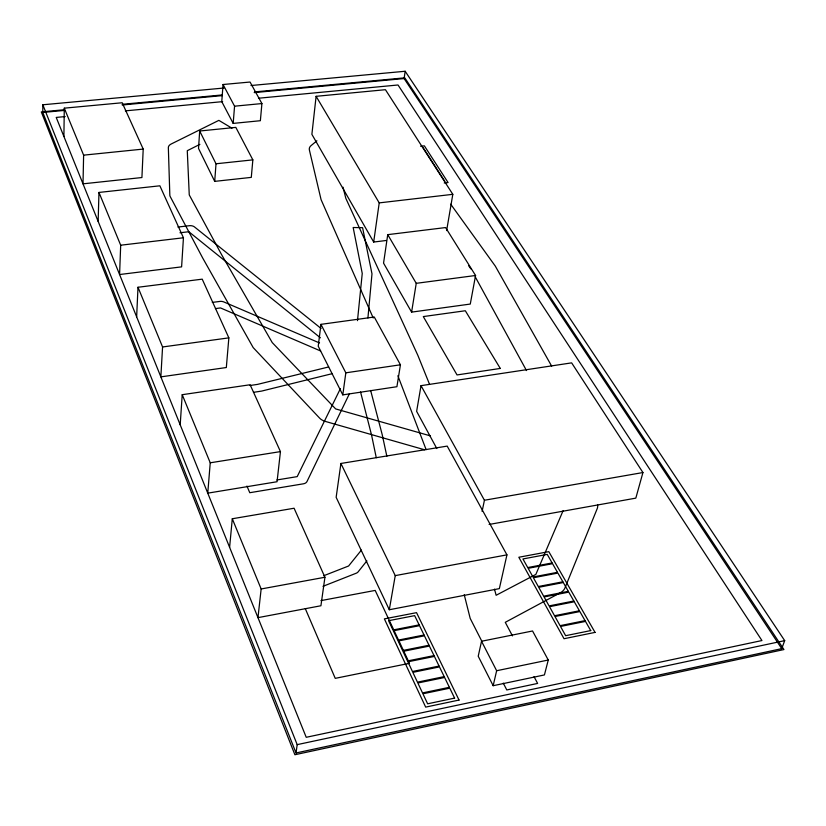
<?xml version="1.0" encoding="UTF-8"?>
<svg xmlns="http://www.w3.org/2000/svg" width="826" height="826" viewBox="0 0 826 826"><rect width="100%" height="100%" fill="white"/><g stroke="black" fill="none" stroke-linecap="round" stroke-linejoin="round"><path stroke-width="1.24" d="M250.98 85.522L405.163 71.263L784.7 640.635L781.737 648.647L296.028 752.971L42.787 112.45L42.828 104.778L224.001 88.021M63.901 136.466L64.283 108.165L122.196 102.754L143.208 149.083L141.917 177.538L83.003 183.837L83.622 155.154L64.283 108.165M98.149 221.399L98.965 192.437L159.872 185.809L183.444 237.774L181.606 266.86L119.584 274.531L120.689 245.208L98.965 192.437M136.651 316.843L137.994 287.262L202.215 279.157L228.854 337.865L226.324 367.529L160.853 376.873L162.567 346.972L137.994 287.262M199.685 131.004L198.519 148.443L214.708 181.369L251.29 177.383L252.849 159.872L235.823 127.39L199.685 131.004L216.009 163.775L214.708 181.369M180.192 424.812L182.216 394.694L250.123 384.751L280.448 451.605L277.051 481.734L207.76 493.153L210.238 462.797L182.216 394.694M223.051 84.51L221.771 101.619L233.18 123.404L260.366 120.71L261.914 103.56L250.051 82.032L223.051 84.51L234.563 106.182L233.18 123.404M229.607 547.318L232.292 518.759L294.087 508.238L324.938 577.25L320.922 605.757L257.97 617.642L261.15 588.969L232.292 518.759M367.931 317.948L371.989 273.84L362.583 227.677L353.167 227.511L362.242 273.437L357.482 320.664M446.629 230.588L452.813 194.327L385.432 89.693L316.11 96.322L311.887 134.349L373.682 242.039L386.413 240.469M320.953 324.35L318.237 346.239L342.8 394.88L396.914 386.713L400.434 364.793L374.261 317.019L320.953 324.35L345.826 372.815L342.8 394.88M296.028 752.971L297.184 744.639L42.828 104.778M340.911 463.469L336.151 497.324L389.304 609.743L499.348 588.628L506.937 554.865L447.196 446.102L340.911 463.469L395.241 575.619L389.304 609.743M373.682 242.039L379.217 202.886L316.11 96.322M781.737 648.647L404.11 78.553L405.163 71.263M387.735 234.646L383.553 263.133L411.596 312.125L470.273 304.061L475.57 275.492L445.586 227.563L387.735 234.646L416.242 283.328L411.596 312.125M489.116 524.458L635.824 498.13L642.938 472.544L571.633 362.862L421.023 385.659L416.634 411.348L436.809 448.528M482.105 511.397L484.428 500.246L421.023 385.659M481.537 641.255L478.223 656.226L493.163 685.704L544.427 674.935L548.257 660.026L532.553 630.981L481.537 641.255L496.643 670.733L493.163 685.704M563.084 510.716L535.847 574.421L496.127 595.278L494.495 589.155M349.429 393.703L306.983 481.537A5.637 3.893 6.8 0 1 303.4 483.809L249.782 492.709L246.943 486.07M340.384 388.654L297.205 476.623L276.906 479.958M366.878 560.875L358.154 571.829A5.906 4.275 8.9 0 1 356.171 573.234L322.976 586.326M361.385 550.116L348.593 566.006L323.771 575.722M316.885 140.812L311.092 145.603A12.349 6.835 6.8 0 0 309.378 149.96L321.077 199.634L373.218 317.979M199.892 144.354L187.275 150.693L189.257 194.915L221.688 254.831L272.239 342.584L335.676 408.932L430.387 435.87M332.269 373.651L261.615 391.09L253.468 392.329M328.614 366.971L257.475 384.4L249.865 385.515M297.184 744.639L784.7 640.635M496.643 670.733L548.257 660.026M320.932 600.616L375.19 590.425L409.469 663.309L335.242 678.352L305.3 608.659M395.241 575.619L506.937 554.865M261.15 588.969L324.938 577.25M484.428 500.246L642.938 472.544M210.238 462.797L280.448 451.605M345.826 372.815L400.434 364.793M162.567 346.972L228.854 337.865M215.431 308.604L220.501 307.933L320.633 350.988M416.242 283.328L475.57 275.492M212.292 302.409L219.809 301.428A5.101 3.159 4.7 0 1 223.877 301.965L319.528 342.955M120.689 245.208L183.444 237.774M179.996 232.767L188.834 231.734L320.405 337.813M379.217 202.886L452.813 194.327M177.91 227.047L189.371 225.704A4.873 2.87 4.1 0 1 194.502 226.944L321.087 328.469M444.254 183L448.074 182.556L424.368 145.851L420.62 146.254M216.009 163.775L252.849 159.872M83.622 155.154L143.208 149.083M65.182 116.58L56.22 117.426L306.229 737.298L761.944 640.542L398.029 84.985L258.486 98.232M125.346 110.87L222.648 101.629M234.563 106.182L261.914 103.56M64.418 109.734L41.3 111.902L294.892 754.737L783.936 649.556L404.781 77.84L254.511 91.923M122.217 104.313L222.4 94.928M42.787 112.45L64.573 110.405M122.227 104.995L222.173 95.62M254.201 92.615L404.11 78.553M424.574 449.767L325.413 421.436A11.058 7.31 7.5 0 1 319.631 418.132L253.19 347.591L202.607 257.857L170.259 196.65A9.747 5.606 4 0 1 169.826 195.05L168.349 147.709A9.427 5.235 4.1 0 1 171.178 144.013L218.859 120.369L231.982 128.206M450.686 204.167L495.29 266.096L551.654 366.114M468.662 265.745L470.882 268.884M422.984 147.431L426.319 152.614M426.608 153.068L429.974 158.282M430.263 158.737L433.65 164.002M433.949 164.457L437.367 169.764M437.656 170.218L441.105 175.566M441.404 176.031L444.873 181.41M475.208 276.793L526.513 370.585M512.461 635.896L505.275 622.319L560.451 592.676A16.117 11.378 15.5 0 0 564.984 587.895L597.188 508.692A15.364 10.304 15.1 0 0 597.58 504.738M534.03 676.639L537.623 683.432L506.782 689.947L503.292 683.143M481.775 641.141L470.19 618.385L464.233 594.71M429.541 384.317L417.863 355.376L345.815 198.312L343.027 187.192M397.874 375.737L426.113 449.602M370.637 390.44L382.262 434.868L386.847 456.262M360.549 391.958L371.586 435.178L376.274 457.707M454.61 698.115L427.631 703.804L422.922 693.788L449.798 688.172L454.61 698.115M459.039 700.056L425.669 707.108L384.369 618.88L416.541 612.655L459.039 700.056M449.385 687.315L422.509 692.921L417.853 683.009L444.615 677.485L449.385 687.315M444.202 676.628L417.45 682.152L412.845 672.354L439.494 666.902L444.202 676.628M595.04 632.396L564.034 638.725L518.831 557.251L548.815 551.654L595.04 632.396M439.081 666.066L412.453 671.507L407.889 661.802L434.424 656.433L439.081 666.066M434.022 655.596L407.497 660.965L402.985 651.363L429.396 646.077L434.022 655.596M590.735 630.589L565.655 635.69L560.513 626.459L585.5 621.42L590.735 630.589M585.045 620.636L560.069 625.664L554.979 616.516L579.873 611.56L585.045 620.636M579.418 610.775L554.545 615.731L549.507 606.687L574.297 601.793L579.418 610.775M429.004 645.251L402.592 650.537L398.132 641.028L424.43 635.824L429.004 645.251M573.853 601.018L549.073 605.902L544.086 596.94L568.773 592.128L573.853 601.018M424.037 635.008L397.75 640.212L393.331 630.806L419.515 625.674L424.037 635.008M419.133 624.869L392.949 630.001L388.581 620.698L414.652 615.638L419.133 624.869M568.34 591.354L543.653 596.165L538.717 587.296L563.311 582.547L568.34 591.354M562.878 581.793L538.294 586.532L533.41 577.756L557.901 573.079L562.878 581.793M557.467 572.325L532.987 576.992L528.155 568.309L552.542 563.693L557.467 572.325M552.119 562.95L527.731 567.555L522.941 558.954L547.246 554.401L552.119 562.95M500.277 368.437L457.046 374.942L423.304 316.575L465.327 310.752L500.277 368.437"/></g></svg>
